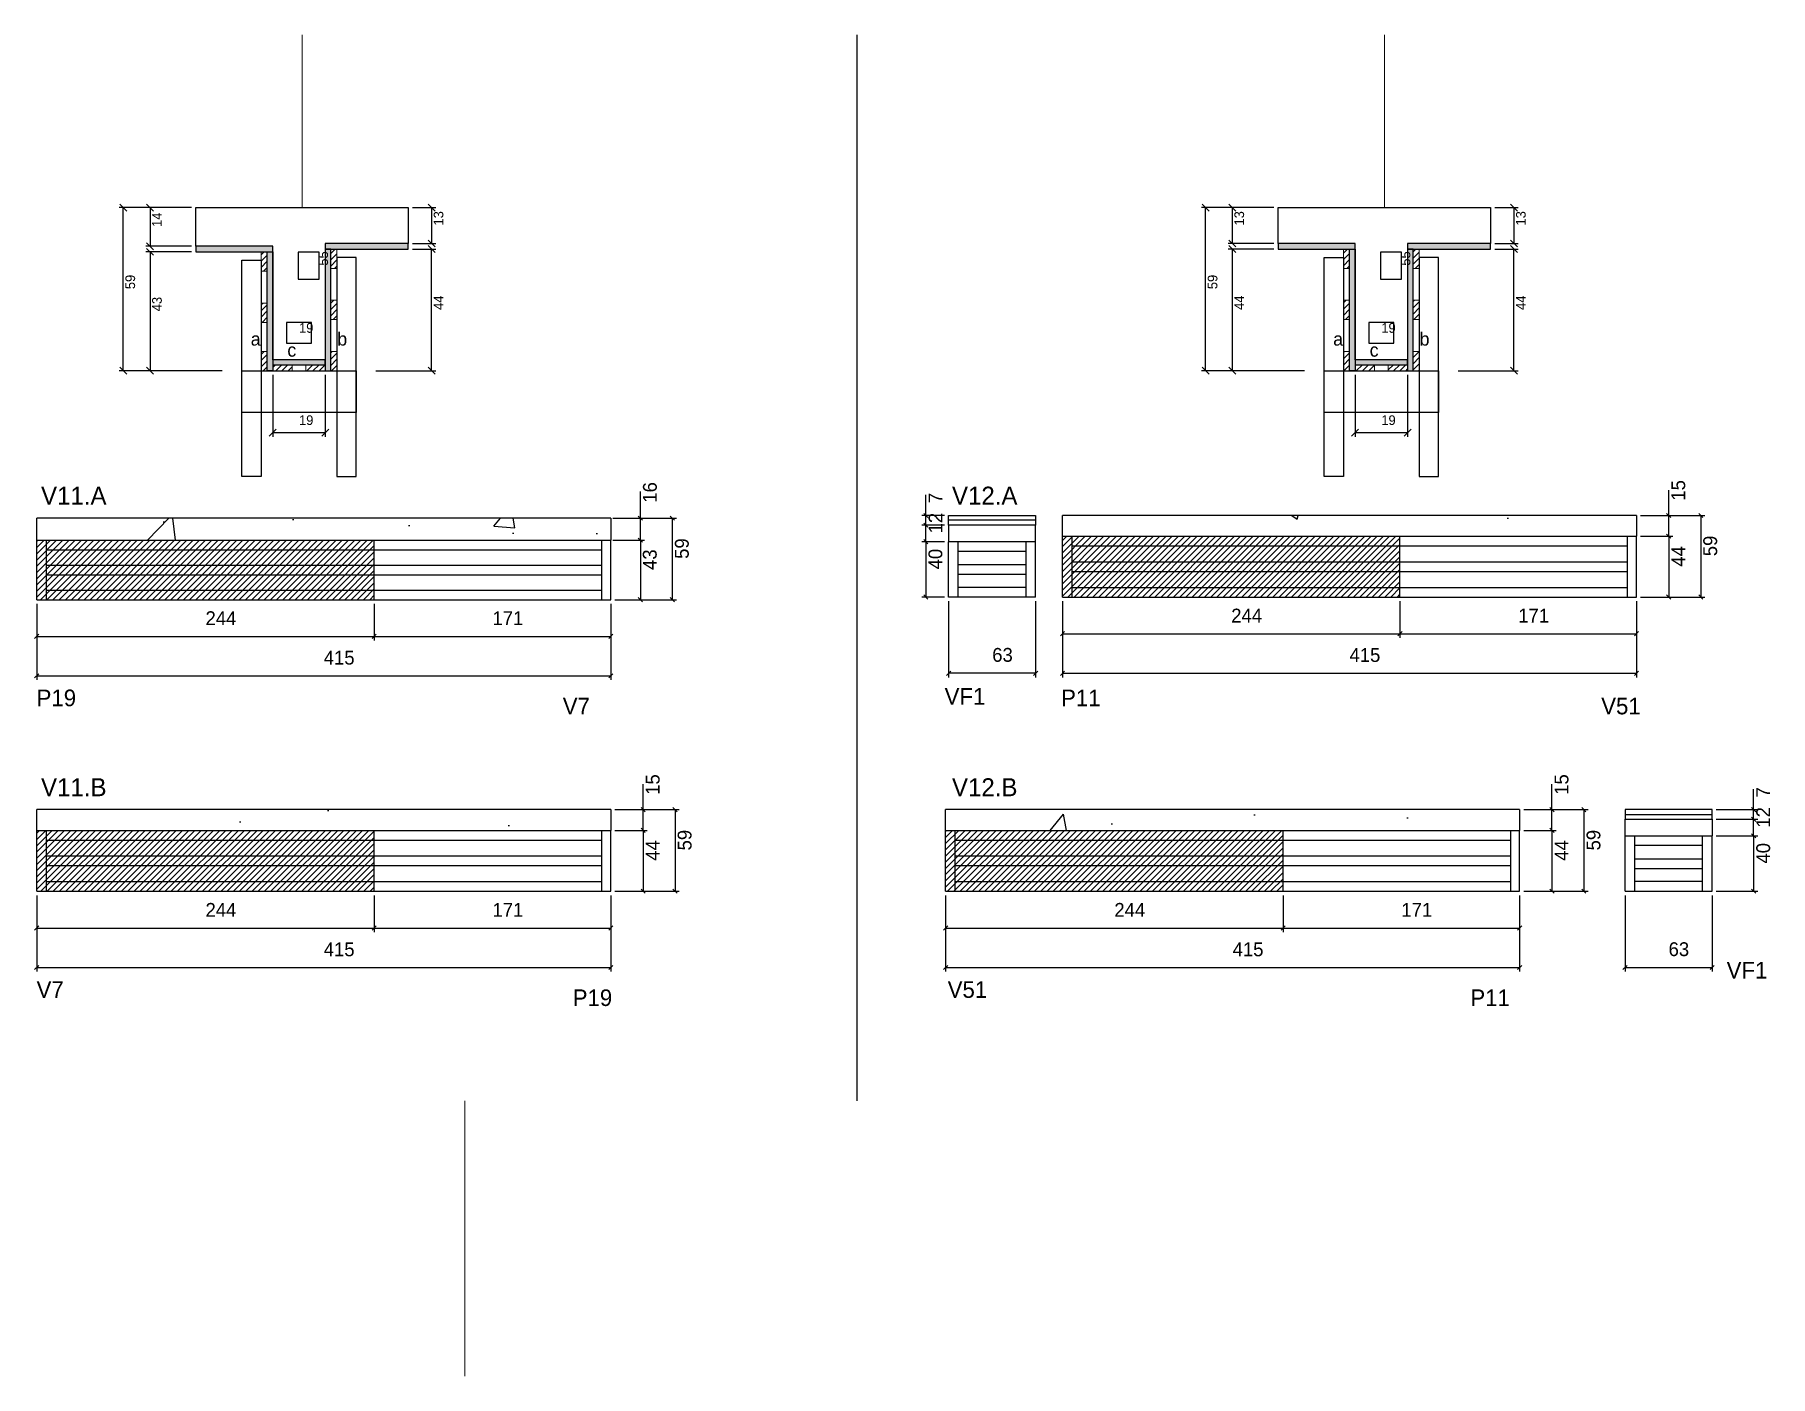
# Model space of a CAD drawing. Header units: metres. Extents: x 3007 to 4261, y 2665 to 3635.
import ezdxf

# ---------------------------------------------------------------- set-up
doc = ezdxf.new("R2010")
doc.units = ezdxf.units.M
for name, color, linetype in [('5', 7, 'Continuous'), ('CONCRETO', 7, 'Continuous'), ('COTA', 7, 'Continuous'), ('Cota Seção (2x)', 7, 'Continuous'), ('detalhes', 7, 'Continuous'), ('Hachura', 7, 'Continuous'), ('Madeira', 7, 'Continuous'), ('Painéis', 7, 'Continuous'), ('REAPROVEITAMENTO', 7, 'Continuous'), ('SARR_2.2x7', 7, 'Continuous'), ('SARR_3.5x7', 7, 'Continuous'), ('SARRAFO DE PRESSAO', 7, 'Continuous'), ('Texto Seção', 7, 'Continuous')]:
    doc.layers.add(name, color=color, linetype=linetype)

msp = doc.modelspace()

# ---------------------------------------------------------------- hatches: boundary and pattern name
at = {"layer": 'COTA'}
h = msp.add_hatch(dxfattribs=at)
h.set_pattern_fill('AR-CONC')
h.paths.add_polyline_path([(3423, 3285.3), (3007.8, 3285.3), (3008, 3269.3), (3423, 3269.3), (3423, 3285.3)])
h = msp.add_hatch(dxfattribs=at)
h.set_pattern_fill('AR-CONC')
h.paths.add_polyline_path([(3667.3, 3268.2), (3667.3, 3280.2), (3730.2, 3280.2), (3730.2, 3268.2), (3667.3, 3268.2)])
h = msp.add_hatch(dxfattribs=at)
h.set_pattern_fill('AR-CONC')
h.paths.add_polyline_path([(4164.4, 3287.2), (3749.3, 3287.2), (3749.6, 3272.2), (4164.7, 3272.2), (4164.4, 3287.2)])
h = msp.add_hatch(dxfattribs=at)
h.set_pattern_fill('AR-CONC')
h.paths.add_polyline_path([(3422.9, 3074.5), (3007.8, 3074.5), (3008, 3059.5), (3423.2, 3059.5), (3422.9, 3074.5)])
h = msp.add_hatch(dxfattribs=at)
h.set_pattern_fill('AR-CONC')
h.paths.add_polyline_path([(4080, 3074.5), (3664.9, 3074.5), (3665.1, 3059.5), (4080.2, 3059.5), (4080, 3074.5)])
h = msp.add_hatch(dxfattribs=at)
h.set_pattern_fill('AR-CONC')
h.paths.add_polyline_path([(4219.3, 3055.5), (4219.3, 3067.5), (4156.3, 3067.5), (4156.3, 3055.5), (4219.3, 3055.5)])
at = {"layer": 'Hachura'}
h = msp.add_hatch(color=7, dxfattribs=at)
h.dxf.hatch_style = 1
h.paths.add_polyline_path([(3178.6, 3477.8), (3178.6, 3481.8), (3123, 3481.8), (3123, 3477.8), (3178.6, 3477.8)])
h = msp.add_hatch(dxfattribs=at)
h.set_pattern_fill('ANSI31')
h.paths.add_polyline_path([(3170.2, 3463.8), (3174.6, 3463.8), (3174.6, 3477.8), (3170.2, 3477.8), (3170.2, 3463.8)])
h = msp.add_hatch(color=7, dxfattribs=at)
h.dxf.hatch_style = 1
h.paths.add_polyline_path([(3174.6, 3479.8), (3178.6, 3479.8), (3178.6, 3391.8), (3174.6, 3391.8), (3174.6, 3479.8)])
h = msp.add_hatch(color=7, dxfattribs=at)
h.dxf.hatch_style = 1
h.paths.add_polyline_path([(3276.6, 3479.8), (3276.6, 3483.8), (3216.6, 3483.8), (3216.6, 3479.8), (3276.6, 3479.8)])
h = msp.add_hatch(color=7, dxfattribs=at)
h.dxf.hatch_style = 1
h.paths.add_polyline_path([(3220.6, 3481.8), (3216.6, 3481.8), (3216.6, 3391.8), (3220.6, 3391.8), (3220.6, 3481.8)])
h = msp.add_hatch(dxfattribs=at)
h.set_pattern_fill('ANSI31')
h.paths.add_polyline_path([(3225, 3465.8), (3220.6, 3465.8), (3220.6, 3479.8), (3225, 3479.8), (3225, 3465.8)])
h = msp.add_hatch(color=7, dxfattribs=at)
h.dxf.hatch_style = 1
h.paths.add_polyline_path([(3961.1, 3479.8), (3961.1, 3483.8), (3905.5, 3483.8), (3905.5, 3479.8), (3961.1, 3479.8)])
h = msp.add_hatch(dxfattribs=at)
h.set_pattern_fill('ANSI31')
h.paths.add_polyline_path([(3952.7, 3465.8), (3957.1, 3465.8), (3957.1, 3479.8), (3952.7, 3479.8), (3952.7, 3465.8)])
h = msp.add_hatch(color=7, dxfattribs=at)
h.dxf.hatch_style = 1
h.paths.add_polyline_path([(3957.1, 3479.8), (3961.1, 3479.8), (3961.1, 3391.8), (3957.1, 3391.8), (3957.1, 3479.8)])
h = msp.add_hatch(color=7, dxfattribs=at)
h.dxf.hatch_style = 1
h.paths.add_polyline_path([(4059.1, 3479.8), (4059.1, 3483.8), (3999.1, 3483.8), (3999.1, 3479.8), (4059.1, 3479.8)])
h = msp.add_hatch(color=7, dxfattribs=at)
h.dxf.hatch_style = 1
h.paths.add_polyline_path([(4003.1, 3481.8), (3999.1, 3481.8), (3999.1, 3391.8), (4003.1, 3391.8), (4003.1, 3481.8)])
h = msp.add_hatch(dxfattribs=at)
h.set_pattern_fill('ANSI31')
h.paths.add_polyline_path([(4007.5, 3465.8), (4003.1, 3465.8), (4003.1, 3479.8), (4007.5, 3479.8), (4007.5, 3465.8)])
h = msp.add_hatch(dxfattribs=at)
h.set_pattern_fill('ANSI31')
h.paths.add_polyline_path([(3170.2, 3426.8), (3174.6, 3426.8), (3174.6, 3440.8), (3170.2, 3440.8), (3170.2, 3426.8)])
h = msp.add_hatch(dxfattribs=at)
h.set_pattern_fill('ANSI31')
h.paths.add_polyline_path([(3225, 3428.8), (3220.6, 3428.8), (3220.6, 3442.8), (3225, 3442.8), (3225, 3428.8)])
h = msp.add_hatch(dxfattribs=at)
h.set_pattern_fill('ANSI31')
h.paths.add_polyline_path([(3952.7, 3428.8), (3957.1, 3428.8), (3957.1, 3442.8), (3952.7, 3442.8), (3952.7, 3428.8)])
h = msp.add_hatch(dxfattribs=at)
h.set_pattern_fill('ANSI31')
h.paths.add_polyline_path([(4007.5, 3428.8), (4003.1, 3428.8), (4003.1, 3442.8), (4007.5, 3442.8), (4007.5, 3428.8)])
h = msp.add_hatch(dxfattribs=at)
h.set_pattern_fill('ANSI31')
h.paths.add_polyline_path([(3170.2, 3391.8), (3174.6, 3391.8), (3174.6, 3405.8), (3170.2, 3405.8), (3170.2, 3391.8)])
h = msp.add_hatch(dxfattribs=at)
h.set_pattern_fill('ANSI31')
h.paths.add_polyline_path([(3225, 3391.8), (3220.6, 3391.8), (3220.6, 3405.8), (3225, 3405.8), (3225, 3391.8)])
h = msp.add_hatch(dxfattribs=at)
h.set_pattern_fill('ANSI31')
h.paths.add_polyline_path([(3952.7, 3391.8), (3957.1, 3391.8), (3957.1, 3405.8), (3952.7, 3405.8), (3952.7, 3391.8)])
h = msp.add_hatch(dxfattribs=at)
h.set_pattern_fill('ANSI31')
h.paths.add_polyline_path([(4007.5, 3391.8), (4003.1, 3391.8), (4003.1, 3405.8), (4007.5, 3405.8), (4007.5, 3391.8)])
h = msp.add_hatch(color=7, dxfattribs=at)
h.dxf.hatch_style = 1
h.paths.add_polyline_path([(3216.6, 3396.2), (3216.6, 3399.8), (3178.6, 3399.8), (3178.6, 3396.2), (3216.6, 3396.2)])
h = msp.add_hatch(dxfattribs=at)
h.set_pattern_fill('ANSI31')
h.paths.add_polyline_path([(3178.6, 3391.8), (3178.6, 3396.2), (3192.6, 3396.2), (3192.6, 3391.8), (3178.6, 3391.8)])
h = msp.add_hatch(dxfattribs=at)
h.set_pattern_fill('ANSI31')
h.paths.add_polyline_path([(3216.6, 3391.8), (3216.6, 3396.2), (3202.6, 3396.2), (3202.6, 3391.8), (3216.6, 3391.8)])
h = msp.add_hatch(color=7, dxfattribs=at)
h.dxf.hatch_style = 1
h.paths.add_polyline_path([(3999.1, 3396.2), (3999.1, 3399.8), (3961.1, 3399.8), (3961.1, 3396.2), (3999.1, 3396.2)])
h = msp.add_hatch(dxfattribs=at)
h.set_pattern_fill('ANSI31')
h.paths.add_polyline_path([(3961.1, 3391.8), (3961.1, 3396.2), (3975.1, 3396.2), (3975.1, 3391.8), (3961.1, 3391.8)])
h = msp.add_hatch(dxfattribs=at)
h.set_pattern_fill('ANSI31')
h.paths.add_polyline_path([(3999.1, 3391.8), (3999.1, 3396.2), (3985.1, 3396.2), (3985.1, 3391.8), (3999.1, 3391.8)])
at = {"layer": 'REAPROVEITAMENTO'}
h = msp.add_hatch(dxfattribs=at)
h.set_pattern_fill('ANSI31')
h.paths.add_polyline_path([(3252, 3226.3), (3252, 3269.3), (3008, 3269.3), (3008, 3226.3), (3252, 3226.3)])
h = msp.add_hatch(dxfattribs=at)
h.set_pattern_fill('ANSI31')
h.paths.add_polyline_path([(3993.6, 3228.2), (3993.6, 3272.2), (3749.6, 3272.2), (3749.6, 3228.2), (3993.6, 3228.2)])
h = msp.add_hatch(dxfattribs=at)
h.set_pattern_fill('ANSI31')
h.paths.add_polyline_path([(3252, 3015.5), (3252, 3059.5), (3008, 3059.5), (3008, 3015.5), (3252, 3015.5)])
h = msp.add_hatch(dxfattribs=at)
h.set_pattern_fill('ANSI31')
h.paths.add_polyline_path([(3909.1, 3015.5), (3909.1, 3059.5), (3665.1, 3059.5), (3665.1, 3015.5), (3909.1, 3015.5)])

# ---------------------------------------------------------------- linework, layer by layer
at = {"layer": 'CONCRETO', "color": 251, "lineweight": 25}
for points in [[(3123, 3481.8), (3123, 3509.8), (3276.6, 3509.8), (3276.6, 3483.8), (3216.6, 3483.8), (3216.6, 3399.8), (3178.6, 3399.8), (3178.6, 3481.8)], [(3905.5, 3483.8), (3905.5, 3509.8), (4059.1, 3509.8), (4059.1, 3483.8), (3999.1, 3483.8), (3999.1, 3399.8), (3961.1, 3399.8), (3961.1, 3483.8)]]:
    msp.add_lwpolyline(points, close=True, dxfattribs=at)
at = {"layer": 'COTA', "color": 241, "lineweight": 25}
for p, q in [((3601, 3634.8), (3601, 2864)), ((3008, 3269.3), (3008, 3285.3)), ((3423, 3285.3), (3008, 3285.3)), ((3423, 3285.3), (3423, 3269.3)), ((3667.3, 3280.2), (3667.3, 3268.2)), ((3730.2, 3268.2), (3730.2, 3280.2)), ((3749.6, 3272.2), (3749.6, 3287.2)), ((4164.6, 3287.2), (3749.6, 3287.2)), ((4164.6, 3287.2), (4164.6, 3272.2)), ((3008, 3059.5), (3008, 3074.5)), ((3423, 3074.5), (3008, 3074.5)), ((3423, 3074.5), (3423, 3059.5)), ((3665.1, 3059.5), (3665.1, 3074.5)), ((4080.1, 3074.5), (3665.1, 3074.5)), ((4080.1, 3074.5), (4080.1, 3059.5)), ((4156.3, 3055.5), (4156.3, 3067.5)), ((4219.3, 3067.5), (4219.3, 3055.5))]:
    msp.add_line(p, q, dxfattribs=at)
at = {"layer": 'COTA', "color": 4, "lineweight": 25}
for p, q in [((3120, 3509.8), (3067.6, 3509.8)), ((3070.6, 3391.8), (3070.6, 3509.8)), ((3120, 3509.8), (3086.9, 3509.8)), ((3089.9, 3509.8), (3089.9, 3481.8)), ((3279.6, 3509.8), (3296.5, 3509.8)), ((3293.5, 3509.8), (3293.5, 3483.8)), ((3902.5, 3509.8), (3850.1, 3509.8)), ((3853.1, 3391.8), (3853.1, 3509.8)), ((3902.5, 3509.8), (3869.4, 3509.8)), ((3872.4, 3509.8), (3872.4, 3483.8)), ((4062.1, 3509.8), (4079, 3509.8)), ((4076, 3509.8), (4076, 3483.8)), ((3120, 3481.8), (3086.9, 3481.8)), ((3120, 3477.8), (3086.9, 3477.8)), ((3089.9, 3477.8), (3089.9, 3391.8)), ((3279.6, 3483.8), (3296.5, 3483.8)), ((3279.6, 3479.8), (3296.5, 3479.8)), ((3293.5, 3391.8), (3293.5, 3479.8)), ((3902.5, 3483.8), (3869.4, 3483.8)), ((3902.5, 3479.8), (3869.4, 3479.8)), ((3872.4, 3479.8), (3872.4, 3391.8)), ((4062.1, 3483.8), (4079, 3483.8)), ((4062.1, 3479.8), (4079, 3479.8)), ((4076, 3391.8), (4076, 3479.8)), ((3142, 3391.8), (3067.6, 3391.8)), ((3142, 3391.8), (3086.9, 3391.8)), ((3178.6, 3388.8), (3178.6, 3344.1)), ((3216.6, 3388.8), (3216.6, 3344.1)), ((3253.2, 3391.8), (3296.5, 3391.8)), ((3924.5, 3391.8), (3850.1, 3391.8)), ((3924.5, 3391.8), (3869.4, 3391.8)), ((3961.1, 3388.8), (3961.1, 3344.1)), ((3999.1, 3388.8), (3999.1, 3344.1)), ((4035.7, 3391.8), (4079, 3391.8)), ((3178.6, 3347.1), (3216.6, 3347.1)), ((3961.1, 3347.1), (3999.1, 3347.1)), ((3444.4, 3285.3), (3444.4, 3304.4)), ((3650.8, 3287.2), (3650.8, 3302)), ((4187.9, 3287.2), (4187.9, 3305.6)), ((3424.5, 3285.3), (3447.4, 3285.3)), ((3424.5, 3285.3), (3470.5, 3285.3)), ((3444.4, 3269.3), (3444.4, 3285.3)), ((3467.5, 3285.3), (3467.5, 3226.3)), ((3664.3, 3287.2), (3647.8, 3287.2)), ((3664.3, 3280.2), (3647.8, 3280.2)), ((3664.3, 3280.2), (3647.8, 3280.2)), ((3650.8, 3280.2), (3650.8, 3287.2)), ((3650.8, 3268.2), (3650.8, 3280.2)), ((4167.6, 3287.2), (4190.9, 3287.2)), ((4167.6, 3287.2), (4214.1, 3287.2)), ((4187.9, 3272.2), (4187.9, 3287.2)), ((4211.1, 3287.2), (4211.1, 3228.2)), ((3424.5, 3269.3), (3447.4, 3269.3)), ((3424.5, 3269.3), (3447.4, 3269.3)), ((3444.4, 3269.3), (3444.4, 3226.3)), ((3664.3, 3268.2), (3647.8, 3268.2)), ((3664.3, 3268.2), (3647.8, 3268.2)), ((3650.8, 3268.2), (3650.8, 3228.2)), ((4167.6, 3272.2), (4190.9, 3272.2)), ((4167.6, 3272.2), (4190.9, 3272.2)), ((4187.9, 3272.2), (4187.9, 3228.2)), ((3426, 3226.3), (3447.4, 3226.3)), ((3426, 3226.3), (3470.5, 3226.3)), ((3664.3, 3228.2), (3647.8, 3228.2)), ((3667.3, 3225.2), (3667.3, 3170.1)), ((3730.2, 3225.2), (3730.2, 3170.1)), ((3749.6, 3225.2), (3749.6, 3198.7)), ((3749.6, 3225.2), (3749.6, 3170.1)), ((3993.6, 3225.2), (3993.6, 3198.7)), ((3993.6, 3225.2), (3993.6, 3198.7)), ((4164.6, 3225.2), (4164.6, 3198.7)), ((4164.6, 3225.2), (4164.6, 3170.1)), ((4167.6, 3228.2), (4190.9, 3228.2)), ((4167.6, 3228.2), (4214.1, 3228.2)), ((3008, 3223.3), (3008, 3196.8)), ((3008, 3223.3), (3008, 3168.3)), ((3252, 3223.3), (3252, 3196.8)), ((3252, 3223.3), (3252, 3196.8)), ((3423, 3223.3), (3423, 3196.8)), ((3423, 3223.3), (3423, 3168.3)), ((3008, 3199.8), (3252, 3199.8)), ((3252, 3199.8), (3423, 3199.8)), ((3749.6, 3201.7), (3993.6, 3201.7)), ((3993.6, 3201.7), (4164.6, 3201.7)), ((3008, 3171.3), (3423, 3171.3)), ((3730.2, 3173.1), (3667.3, 3173.1)), ((3749.6, 3173.1), (4164.6, 3173.1)), ((3446.4, 3074.5), (3446.4, 3092.8)), ((4103.5, 3074.5), (4103.5, 3092.8)), ((4249.3, 3074.5), (4249.3, 3089.2)), ((3426, 3074.5), (3449.4, 3074.5)), ((3426, 3074.5), (3472.5, 3074.5)), ((3446.4, 3059.5), (3446.4, 3074.5)), ((3469.5, 3074.5), (3469.5, 3015.5)), ((4083.1, 3074.5), (4106.5, 3074.5)), ((4083.1, 3074.5), (4129.6, 3074.5)), ((4103.5, 3059.5), (4103.5, 3074.5)), ((4126.6, 3074.5), (4126.6, 3015.5)), ((4222.3, 3074.5), (4252.3, 3074.5)), ((4249.3, 3067.5), (4249.3, 3074.5)), ((4222.3, 3067.5), (4252.3, 3067.5)), ((4222.3, 3067.5), (4252.3, 3067.5)), ((4249.3, 3055.5), (4249.3, 3067.5)), ((3426, 3059.5), (3449.4, 3059.5)), ((3426, 3059.5), (3449.4, 3059.5)), ((3446.4, 3059.5), (3446.4, 3015.5)), ((4083.1, 3059.5), (4106.5, 3059.5)), ((4083.1, 3059.5), (4106.5, 3059.5)), ((4103.5, 3059.5), (4103.5, 3015.5)), ((4222.3, 3055.5), (4252.3, 3055.5)), ((4222.3, 3055.5), (4252.3, 3055.5)), ((4249.3, 3055.5), (4249.3, 3015.5)), ((3008, 3012.5), (3008, 2985.9)), ((3008, 3012.5), (3008, 2957.4)), ((3252, 3012.5), (3252, 2985.9)), ((3252, 3012.5), (3252, 2985.9)), ((3423, 3012.5), (3423, 2985.9)), ((3423, 3012.5), (3423, 2957.4)), ((3426, 3015.5), (3449.4, 3015.5)), ((3426, 3015.5), (3472.5, 3015.5)), ((3665.1, 3012.5), (3665.1, 2985.9)), ((3665.1, 3012.5), (3665.1, 2957.4)), ((3909.1, 3012.5), (3909.1, 2985.9)), ((3909.1, 3012.5), (3909.1, 2985.9)), ((4080.1, 3012.5), (4080.1, 2985.9)), ((4080.1, 3012.5), (4080.1, 2957.4)), ((4083.1, 3015.5), (4106.5, 3015.5)), ((4083.1, 3015.5), (4129.6, 3015.5)), ((4156.3, 3012.5), (4156.3, 2957.4)), ((4219.3, 3012.5), (4219.3, 2957.4)), ((4222.3, 3015.5), (4252.3, 3015.5)), ((3008, 2988.9), (3252, 2988.9)), ((3252, 2988.9), (3423, 2988.9)), ((3665.1, 2988.9), (3909.1, 2988.9)), ((3909.1, 2988.9), (4080.1, 2988.9)), ((3008, 2960.4), (3423, 2960.4)), ((3665.1, 2960.4), (4080.1, 2960.4)), ((4156.3, 2960.4), (4219.3, 2960.4))]:
    msp.add_line(p, q, dxfattribs=at)
at = {"layer": 'COTA', "color": 0, "lineweight": 25}
for p, q in [((3652.3, 3285.7), (3649.3, 3288.7)), ((4189.4, 3285.7), (4186.4, 3288.7)), ((4212.6, 3285.7), (4209.6, 3288.7)), ((3445.9, 3283.8), (3442.9, 3286.8)), ((3469, 3283.8), (3466, 3286.8)), ((3652.3, 3278.7), (3649.3, 3281.7)), ((3649.3, 3281.7), (3652.3, 3278.7)), ((3442.9, 3270.8), (3445.9, 3267.8)), ((3445.9, 3267.8), (3442.9, 3270.8)), ((3652.3, 3266.7), (3649.3, 3269.7)), ((3649.3, 3269.7), (3652.3, 3266.7)), ((4186.4, 3273.7), (4189.4, 3270.7)), ((4189.4, 3270.7), (4186.4, 3273.7)), ((3442.9, 3227.8), (3445.9, 3224.8)), ((3466, 3227.8), (3469, 3224.8)), ((3649.3, 3229.7), (3652.3, 3226.7)), ((4186.4, 3229.7), (4189.4, 3226.7)), ((4209.6, 3229.7), (4212.6, 3226.7)), ((3009.5, 3201.3), (3006.5, 3198.3)), ((3250.5, 3198.3), (3253.5, 3201.3)), ((3253.5, 3201.3), (3250.5, 3198.3)), ((3421.5, 3198.3), (3424.5, 3201.3)), ((3751.1, 3203.2), (3748.1, 3200.2)), ((3992.1, 3200.2), (3995.1, 3203.2)), ((3995.1, 3203.2), (3992.1, 3200.2)), ((4163.1, 3200.2), (4166.1, 3203.2)), ((3009.5, 3172.8), (3006.5, 3169.8)), ((3421.5, 3169.8), (3424.5, 3172.8)), ((3668.8, 3174.6), (3665.8, 3171.6)), ((3728.7, 3171.6), (3731.7, 3174.6)), ((3751.1, 3174.6), (3748.1, 3171.6)), ((4163.1, 3171.6), (4166.1, 3174.6)), ((3447.9, 3073), (3444.9, 3076)), ((3471, 3073), (3468, 3076)), ((4105, 3073), (4102, 3076)), ((4128.1, 3073), (4125.1, 3076)), ((4250.8, 3073), (4247.8, 3076)), ((4250.8, 3066), (4247.8, 3069)), ((4247.8, 3069), (4250.8, 3066)), ((3444.9, 3061), (3447.9, 3058)), ((3447.9, 3058), (3444.9, 3061)), ((4102, 3061), (4105, 3058)), ((4105, 3058), (4102, 3061)), ((4250.8, 3054), (4247.8, 3057)), ((4247.8, 3057), (4250.8, 3054)), ((3444.9, 3017), (3447.9, 3014)), ((3468, 3017), (3471, 3014)), ((4102, 3017), (4105, 3014)), ((4125.1, 3017), (4128.1, 3014)), ((4247.8, 3017), (4250.8, 3014)), ((3009.5, 2990.4), (3006.5, 2987.4)), ((3250.5, 2987.4), (3253.5, 2990.4)), ((3253.5, 2990.4), (3250.5, 2987.4)), ((3421.5, 2987.4), (3424.5, 2990.4)), ((3666.6, 2990.4), (3663.6, 2987.4)), ((3907.6, 2987.4), (3910.6, 2990.4)), ((3910.6, 2990.4), (3907.6, 2987.4)), ((4078.6, 2987.4), (4081.6, 2990.4)), ((3009.5, 2961.9), (3006.5, 2958.9)), ((3421.5, 2958.9), (3424.5, 2961.9)), ((3666.6, 2961.9), (3663.6, 2958.9)), ((4078.6, 2958.9), (4081.6, 2961.9)), ((4157.8, 2961.9), (4154.8, 2958.9)), ((4217.8, 2958.9), (4220.8, 2961.9))]:
    msp.add_line(p, q, dxfattribs=at)
for points in [[(3073.1, 3507.3), (3068.1, 3512.3)], [(3092.4, 3507.3), (3087.4, 3512.3)], [(3296, 3507.3), (3291, 3512.3)], [(3855.6, 3507.3), (3850.6, 3512.3)], [(3874.9, 3507.3), (3869.9, 3512.3)], [(4078.5, 3507.3), (4073.5, 3512.3)], [(3087.4, 3484.3), (3092.4, 3479.3)], [(3092.4, 3475.3), (3087.4, 3480.3)], [(3291, 3486.3), (3296, 3481.3)], [(3296, 3477.3), (3291, 3482.3)], [(3869.9, 3486.3), (3874.9, 3481.3)], [(3874.9, 3477.3), (3869.9, 3482.3)], [(4073.5, 3486.3), (4078.5, 3481.3)], [(4078.5, 3477.3), (4073.5, 3482.3)], [(3068.1, 3394.3), (3073.1, 3389.3)], [(3087.4, 3394.3), (3092.4, 3389.3)], [(3291, 3394.3), (3296, 3389.3)], [(3850.6, 3394.3), (3855.6, 3389.3)], [(3869.9, 3394.3), (3874.9, 3389.3)], [(4073.5, 3394.3), (4078.5, 3389.3)], [(3181.1, 3349.6), (3176.1, 3344.6)], [(3214.1, 3344.6), (3219.1, 3349.6)], [(3963.6, 3349.6), (3958.6, 3344.6)], [(3996.6, 3344.6), (4001.6, 3349.6)]]:
    msp.add_lwpolyline(points, dxfattribs=at)
at = {"layer": 'Cota Seção (2x)', "color": 180, "lineweight": 25}
for p, q in [((3212.1, 3477.5), (3197.1, 3477.5)), ((3197.1, 3477.5), (3197.1, 3458.1)), ((3212.1, 3458.1), (3212.1, 3477.5)), ((3994.6, 3477.5), (3979.6, 3477.5)), ((3979.6, 3477.5), (3979.6, 3458.1)), ((3994.6, 3458.1), (3994.6, 3477.5)), ((3197.1, 3458.1), (3212.1, 3458.1)), ((3979.6, 3458.1), (3994.6, 3458.1)), ((3206.6, 3426.8), (3188.6, 3426.8)), ((3188.6, 3426.8), (3188.6, 3411.8)), ((3206.6, 3411.8), (3206.6, 3426.8)), ((3989.1, 3426.8), (3971.1, 3426.8)), ((3971.1, 3426.8), (3971.1, 3411.8)), ((3989.1, 3411.8), (3989.1, 3426.8)), ((3188.6, 3411.8), (3206.6, 3411.8)), ((3971.1, 3411.8), (3989.1, 3411.8))]:
    msp.add_line(p, q, dxfattribs=at)
at = {"layer": 'Madeira', "color": 126, "lineweight": 18}
for points in [[(3170.2, 3463.8), (3174.6, 3463.8), (3174.6, 3477.8), (3170.2, 3477.8)], [(3225, 3465.8), (3220.6, 3465.8), (3220.6, 3479.8), (3225, 3479.8)], [(3952.7, 3465.8), (3957.1, 3465.8), (3957.1, 3479.8), (3952.7, 3479.8)], [(4007.5, 3465.8), (4003.1, 3465.8), (4003.1, 3479.8), (4007.5, 3479.8)], [(3170.2, 3426.8), (3174.6, 3426.8), (3174.6, 3440.8), (3170.2, 3440.8)], [(3225, 3428.8), (3220.6, 3428.8), (3220.6, 3442.8), (3225, 3442.8)], [(3952.7, 3428.8), (3957.1, 3428.8), (3957.1, 3442.8), (3952.7, 3442.8)], [(4007.5, 3428.8), (4003.1, 3428.8), (4003.1, 3442.8), (4007.5, 3442.8)], [(3170.2, 3391.8), (3174.6, 3391.8), (3174.6, 3405.8), (3170.2, 3405.8)], [(3225, 3391.8), (3220.6, 3391.8), (3220.6, 3405.8), (3225, 3405.8)], [(3952.7, 3391.8), (3957.1, 3391.8), (3957.1, 3405.8), (3952.7, 3405.8)], [(4007.5, 3391.8), (4003.1, 3391.8), (4003.1, 3405.8), (4007.5, 3405.8)], [(3178.6, 3391.8), (3178.6, 3396.2), (3192.6, 3396.2), (3192.6, 3391.8)], [(3216.6, 3391.8), (3216.6, 3396.2), (3202.6, 3396.2), (3202.6, 3391.8)], [(3961.1, 3391.8), (3961.1, 3396.2), (3975.1, 3396.2), (3975.1, 3391.8)], [(3999.1, 3391.8), (3999.1, 3396.2), (3985.1, 3396.2), (3985.1, 3391.8)]]:
    msp.add_lwpolyline(points, close=True, dxfattribs=at)
at = {"layer": 'Painéis', "color": 200, "lineweight": 25}
for p, q in [((3008, 3269.3), (3423, 3269.3)), ((3008, 3226.3), (3008, 3269.3)), ((3252, 3226.3), (3252, 3269.3)), ((3423, 3226.3), (3423, 3269.3)), ((3730.2, 3268.2), (3667.3, 3268.2)), ((3667.3, 3228.2), (3667.3, 3268.2)), ((3730.2, 3228.2), (3730.2, 3268.2)), ((3749.6, 3272.2), (4164.6, 3272.2)), ((3749.6, 3228.2), (3749.6, 3272.2)), ((3993.6, 3228.2), (3993.6, 3272.2)), ((4164.6, 3228.2), (4164.6, 3272.2)), ((3008, 3226.3), (3423, 3226.3)), ((3730.2, 3228.2), (3667.3, 3228.2)), ((3749.6, 3228.2), (4164.6, 3228.2)), ((3008, 3059.5), (3423, 3059.5)), ((3008, 3015.5), (3008, 3059.5)), ((3252, 3015.5), (3252, 3059.5)), ((3423, 3015.5), (3423, 3059.5)), ((3665.1, 3059.5), (4080.1, 3059.5)), ((3665.1, 3015.5), (3665.1, 3059.5)), ((3909.1, 3015.5), (3909.1, 3059.5)), ((4080.1, 3015.5), (4080.1, 3059.5)), ((4156.3, 3055.5), (4219.3, 3055.5)), ((4156.3, 3015.5), (4156.3, 3055.5)), ((4219.3, 3015.5), (4219.3, 3055.5)), ((3008, 3015.5), (3423, 3015.5)), ((3665.1, 3015.5), (4080.1, 3015.5)), ((4156.3, 3015.5), (4219.3, 3015.5))]:
    msp.add_line(p, q, dxfattribs=at)
for points in [[(3178.6, 3477.8), (3178.6, 3481.8), (3123, 3481.8), (3123, 3477.8)], [(3174.6, 3477.8), (3178.6, 3477.8), (3178.6, 3391.8), (3174.6, 3391.8)], [(3276.6, 3479.8), (3276.6, 3483.8), (3216.6, 3483.8), (3216.6, 3479.8)], [(3220.6, 3479.8), (3216.6, 3479.8), (3216.6, 3391.8), (3220.6, 3391.8)], [(3961.1, 3479.8), (3961.1, 3483.8), (3905.5, 3483.8), (3905.5, 3479.8)], [(3957.1, 3479.8), (3961.1, 3479.8), (3961.1, 3391.8), (3957.1, 3391.8)], [(4059.1, 3479.8), (4059.1, 3483.8), (3999.1, 3483.8), (3999.1, 3479.8)], [(4003.1, 3479.8), (3999.1, 3479.8), (3999.1, 3391.8), (4003.1, 3391.8)], [(3216.6, 3396.2), (3216.6, 3399.8), (3178.6, 3399.8), (3178.6, 3396.2)], [(3999.1, 3396.2), (3999.1, 3399.8), (3961.1, 3399.8), (3961.1, 3396.2)], [(3730.2, 3280.2), (3667.3, 3280.2), (3667.3, 3287.2), (3730.2, 3287.2)], [(4156.3, 3067.5), (4219.3, 3067.5), (4219.3, 3074.5), (4156.3, 3074.5)]]:
    msp.add_lwpolyline(points, close=True, dxfattribs=at)
at = {"layer": 'SARR_2.2x7', "color": 40, "lineweight": 25}
for p, q in [((3730.2, 3283.7), (3667.3, 3283.7)), ((3015, 3226.3), (3015, 3269.3)), ((3416.6, 3226.3), (3416.6, 3269.3)), ((3674.2, 3228.2), (3674.2, 3268.2)), ((3723.3, 3228.2), (3723.3, 3268.2)), ((3756.5, 3228.2), (3756.5, 3272.2)), ((3756.5, 3265.2), (3993.6, 3265.2)), ((3993.6, 3265.2), (4158.1, 3265.2)), ((4158.1, 3228.2), (4158.1, 3272.2)), ((3015, 3262.3), (3252, 3262.3)), ((3015, 3251.3), (3252, 3251.3)), ((3252, 3262.3), (3416.6, 3262.3)), ((3252, 3251.3), (3416.6, 3251.3)), ((3723.3, 3261.2), (3674.2, 3261.2)), ((3674.2, 3251.7), (3723.3, 3251.7)), ((3756.5, 3253.7), (3993.6, 3253.7)), ((3993.6, 3253.7), (4158.1, 3253.7)), ((3015, 3244.3), (3252, 3244.3)), ((3252, 3244.3), (3416.6, 3244.3)), ((3674.2, 3244.7), (3723.3, 3244.7)), ((3756.5, 3246.7), (3993.6, 3246.7)), ((3993.6, 3246.7), (4158.1, 3246.7)), ((3015, 3233.3), (3252, 3233.3)), ((3252, 3233.3), (3416.6, 3233.3)), ((3723.3, 3235.2), (3674.2, 3235.2)), ((3756.5, 3235.2), (3993.6, 3235.2)), ((3993.6, 3235.2), (4158.1, 3235.2)), ((4156.3, 3071), (4219.3, 3071)), ((3015, 3015.5), (3015, 3059.5)), ((3015, 3052.5), (3252, 3052.5)), ((3252, 3052.5), (3416.6, 3052.5)), ((3416.6, 3015.5), (3416.6, 3059.5)), ((3672.1, 3015.5), (3672.1, 3059.5)), ((3672.1, 3052.5), (3909.1, 3052.5)), ((3909.1, 3052.5), (4073.7, 3052.5)), ((4073.7, 3015.5), (4073.7, 3059.5)), ((4163.3, 3015.5), (4163.3, 3055.5)), ((4212.3, 3015.5), (4212.3, 3055.5)), ((3015, 3041), (3252, 3041)), ((3252, 3041), (3416.6, 3041)), ((3672.1, 3041), (3909.1, 3041)), ((3909.1, 3041), (4073.7, 3041)), ((4212.3, 3048.5), (4163.3, 3048.5)), ((4163.3, 3039), (4212.3, 3039)), ((3015, 3034), (3252, 3034)), ((3252, 3034), (3416.6, 3034)), ((3672.1, 3034), (3909.1, 3034)), ((3909.1, 3034), (4073.7, 3034)), ((4163.3, 3032), (4212.3, 3032)), ((3015, 3022.5), (3252, 3022.5)), ((3252, 3022.5), (3416.6, 3022.5)), ((3672.1, 3022.5), (3909.1, 3022.5)), ((3909.1, 3022.5), (4073.7, 3022.5)), ((4212.3, 3022.5), (4163.3, 3022.5))]:
    msp.add_line(p, q, dxfattribs=at)
at = {"layer": 'SARR_3.5x7', "color": 81, "lineweight": 25}
for points in [[(3156.2, 3471.8), (3170.2, 3471.8), (3170.2, 3315.3), (3156.2, 3315.3)], [(3239, 3473.8), (3225, 3473.8), (3225, 3315.3), (3239, 3315.3)], [(3938.7, 3473.8), (3952.7, 3473.8), (3952.7, 3315.3), (3938.7, 3315.3)], [(4021.5, 3473.8), (4007.5, 3473.8), (4007.5, 3315.3), (4021.5, 3315.3)], [(3156.2, 3391.8), (3239, 3391.8), (3239, 3361.7), (3156.2, 3361.7)], [(3938.7, 3391.8), (4021.5, 3391.8), (4021.5, 3361.7), (3938.7, 3361.7)]]:
    msp.add_lwpolyline(points, close=True, dxfattribs=at)
at = {"layer": 'SARRAFO DE PRESSAO', "color": 30, "lineweight": 9}
msp.add_line((3317.4, 2664.8), (3317.4, 2864), dxfattribs=at)
at = {"layer": 'Texto Seção', "color": 252, "lineweight": 15}
for p, q in [((3199.8, 3509.8), (3199.8, 3634.8)), ((3982.3, 3509.8), (3982.3, 3634.8))]:
    msp.add_line(p, q, dxfattribs=at)

# ---------------------------------------------------------------- texts
at = {"layer": '5', "color": 5, "lineweight": 25}
for s, rotation, p in [('VF1', 360, (3664.4, 3150.4)), ('P19', 0, (3007.9, 3149.3)), ('V7', 0, (3388.3, 3143.4)), ('P11', 0, (3748.6, 3149.3)), ('V51', 0, (4139.1, 3143.4)), ('VF1', 0, (4229.8, 2952.4)), ('V7', 0, (3007.9, 2938.4)), ('V51', 0, (3666.6, 2938.4)), ('P19', 0, (3395.5, 2932.5)), ('P11', 0, (4044.5, 2932.5))]:
    msp.add_text(s, height=12, rotation=rotation, dxfattribs=at).set_placement(p)
at = {"layer": 'COTA', "color": 1, "lineweight": 25}
for s, p in [('14', (3098.4, 3495.8)), ('13', (3302, 3496.8)), ('13', (3880.9, 3496.8)), ('13', (4084.5, 3496.8)), ('59', (3079.1, 3450.8)), ('59', (3861.6, 3450.8)), ('43', (3098.4, 3434.8)), ('44', (3302, 3435.8)), ('44', (3880.9, 3435.8)), ('44', (4084.5, 3435.8))]:
    msp.add_text(s, height=7, rotation=90, dxfattribs=at).set_placement(p)
for p in [(3197.6, 3352.6), (3980.1, 3352.6)]:
    msp.add_text('19', height=7, dxfattribs=at).set_placement(p)
at = {"layer": 'COTA', "color": 240, "lineweight": 25}
for s, p in [('16', (3456.3, 3296.4)), ('7', (3662.8, 3296.1)), ('15', (4199.8, 3297.9)), ('12', (3662.8, 3274.2)), ('59', (3479.4, 3255.8)), ('40', (3662.7, 3248.2)), ('44', (4199.9, 3250.2)), ('59', (4222.9, 3257.7)), ('43', (3456.2, 3247.8)), ('15', (3458.3, 3085.2)), ('15', (4115.4, 3085.2)), ('7', (4261.2, 3083.3)), ('12', (4261.2, 3061.5)), ('44', (3458.3, 3037.5)), ('59', (3481.4, 3045)), ('44', (4115.4, 3037.5)), ('59', (4138.5, 3045)), ('40', (4261.2, 3035.5))]:
    msp.add_text(s, height=10, rotation=90, dxfattribs=at).set_placement(p)
for s, p in [('244', (3130, 3207.9)), ('171', (3337.5, 3207.9)), ('244', (3871.6, 3209.8)), ('171', (4079.1, 3209.8)), ('415', (3215.5, 3179.4)), ('63', (3698.8, 3181.4)), ('415', (3957.1, 3181.3)), ('244', (3130, 2997)), ('171', (3337.5, 2997)), ('244', (3787.1, 2997)), ('171', (3994.6, 2997)), ('415', (3215.5, 2968.5)), ('415', (3872.6, 2968.5)), ('63', (4187.8, 2968.6))]:
    msp.add_text(s, height=10, dxfattribs=at).set_placement(p)
at = {"layer": 'Cota Seção (2x)', "color": 1, "lineweight": 25}
for p in [(3218.6, 3467.8), (4001.1, 3467.8)]:
    msp.add_text('55', height=7, rotation=90, dxfattribs=at).set_placement(p)
for p in [(3197.6, 3419.3), (3980.1, 3419.3)]:
    msp.add_text('19', height=7, dxfattribs=at).set_placement(p)
at = {"layer": 'detalhes', "color": 4, "lineweight": 25}
for s, p in [('a', (3162.7, 3410)), ('b', (3225.3, 3410)), ('a', (3945.3, 3410)), ('b', (4007.8, 3410)), ('c', (3189.2, 3402)), ('c', (3971.7, 3402))]:
    msp.add_text(s, height=9.6, dxfattribs=at).set_placement(p)
at = {"layer": 'Texto Seção', "color": 7, "lineweight": 15}
for s, p in [('V11.A', (3011.1, 3295)), ('V12.A', (3669.7, 3295)), ('V11.B', (3011.1, 3084.2)), ('V12.B', (3669.7, 3084.2))]:
    msp.add_text(s, height=13, dxfattribs=at).set_placement(p)

doc.saveas('drawing.dxf')
